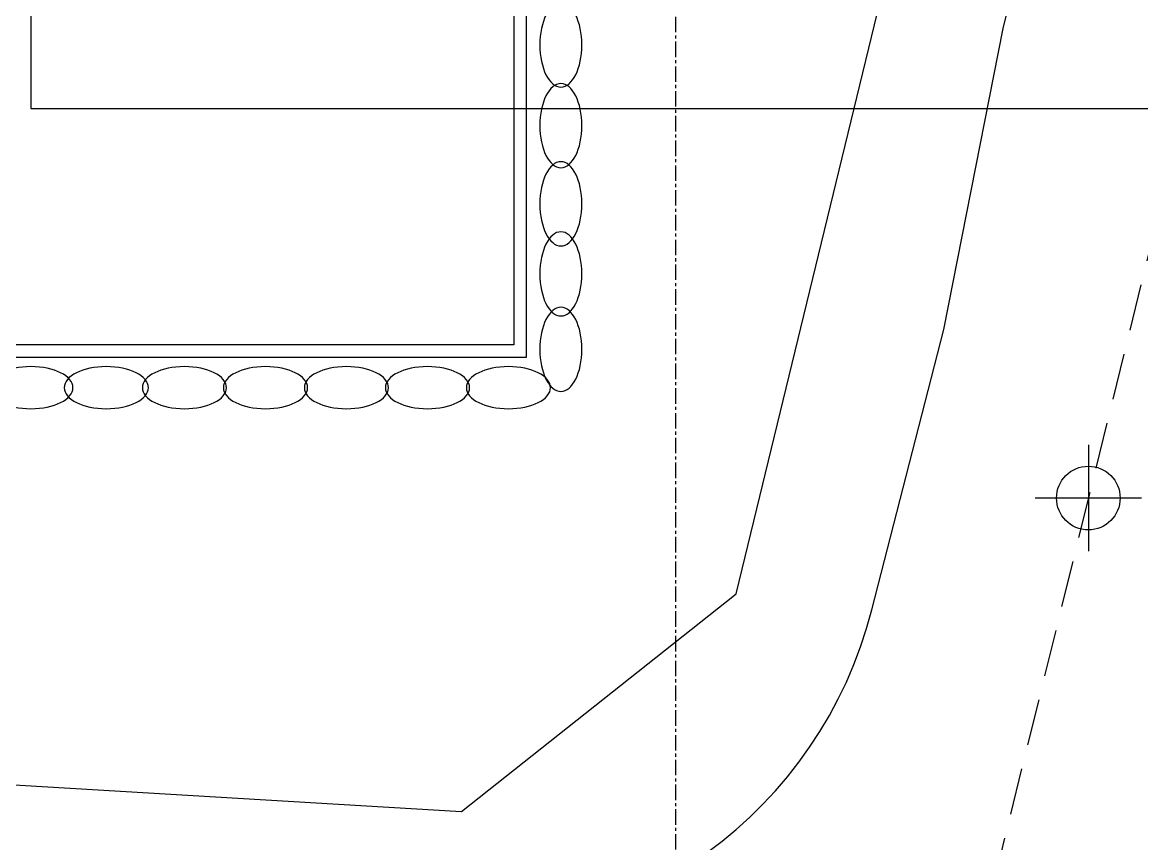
# Model space of a CAD drawing. Header units: millimetres. Extents: x 1145859089 to 1147511753, y -1047484727 to -1047247487.
# Drawn here: x 1146005001 to 1146023082, y -1047450923 to -1047437659 of the extents above; entities that cross this region are included whole.
import ezdxf
from ezdxf.xclip import XClip

# ---------------------------------------------------------------- set-up
doc = ezdxf.new("R2010")
doc.units = ezdxf.units.MM
doc.header["$LTSCALE"] = 100
doc.header["$MEASUREMENT"] = 0
doc.header["$XCLIPFRAME"] = 2
doc.linetypes.add('CENTERX2', pattern=[4, 2.5, -0.5, 0.5, -0.5])
doc.linetypes.add('단지배치도$0$HID', pattern=[2.3, 1.5, -0.8])
doc.layers.get('0').update_dxf_attribs({"linetype": 'CONTINUOUS'})
for name, color, linetype in [('0-BLOCK', 2, 'CONTINUOUS'), ('XREF', 135, 'CONTINUOUS'), ('단지배치도$0$W240910', 135, 'CONTINUOUS')]:
    doc.layers.add(name, color=color, linetype=linetype)

# ---------------------------------------------------------------- blocks, each defined once
blk = doc.blocks.new('단지배치도$0$zw$9902')
at = {"layer": '단지배치도$0$W240910'}
for p, q in [((75000, -47200), (75000, -71700)), ((82703, -66390), (85653, -54592)), ((74800, -55200, 1673713), (74800, -71500, 1673713)), ((78394, -75520), (80724, -65933)), ((81748, -71248), (82703, -66390)), ((80584, -75779), (81748, -71248)), ((74800, -71500, 1673713), (47630, -71500, 1673713)), ((75000, -71700), (47630, -71700, 4873256)), ((84081, -73115), (84081, -74830)), ((84938, -73972), (83224, -73972)), ((73957, -79035), (78394, -75520)), ((51186, -77684), (73957, -79035))]:
    blk.add_line(p, q, dxfattribs=at)
at = {"layer": '단지배치도$0$W240910', "ltscale": 5}
for p, q in [((67000, -51500), (67000, -67682)), ((67000, -67682), (99517, -67682))]:
    blk.add_line(p, q, dxfattribs=at)
at = {"layer": '단지배치도$0$W240910', "linetype": '단지배치도$0$HID', "ltscale": 5}
blk.add_line((85754, -67181), (79558, -92337), dxfattribs=at)
at = {"layer": '단지배치도$0$W240910'}
blk.add_circle((84081, -73972), 514, dxfattribs=at)
blk.add_arc((73804, -74037), 7000, 266.6096, 345.597, dxfattribs=at)
at = {"layer": '단지배치도$0$W240910', "extrusion": (0, 0, -1)}
for centre, major_axis in [((75560, -66654, 1673713), (0, 680)), ((75560, -67957, 1673713), (0, 680)), ((75560, -69221, 1673713), (0, 680)), ((75560, -70352, 1673713), (0, 680)), ((75560, -71571, 1673713), (0, 680)), ((66998, -72190, 1673713), (680, 0)), ((68216, -72190, 1673713), (680, 0)), ((69479, -72190, 1673713), (680, 0)), ((70788, -72190, 1673713), (680, 0)), ((72096, -72190, 1673713), (680, 0)), ((73405, -72190, 1673713), (680, 0)), ((74713, -72190, 1673713), (680, 0))]:
    blk.add_ellipse(centre, major_axis=major_axis, ratio=0.5, dxfattribs=at)
blk = doc.blocks.new('단지배치도')
blk.add_blockref('단지배치도$0$zw$9902', (141034, 142437))

msp = doc.modelspace()

# ---------------------------------------------------------------- linework, layer by layer
at = {"layer": '0-BLOCK', "color": 3, "linetype": 'CENTERX2'}
msp.add_line((1146015550.996483, -1047421569.30505, 0), (1146015550.996483, -1047459183.793068, 0), dxfattribs=at)

# ---------------------------------------------------------------- block references
at = {"layer": 'XREF'}
ref = msp.add_blockref('단지배치도', (1145797106.633357, -1047513806.462535), dxfattribs=at)
XClip(ref).set_block_clipping_path([(72982.4064819524, 34919.7593965298), (360382.4067475507, 255319.7593436697)])

doc.saveas('drawing.dxf')
